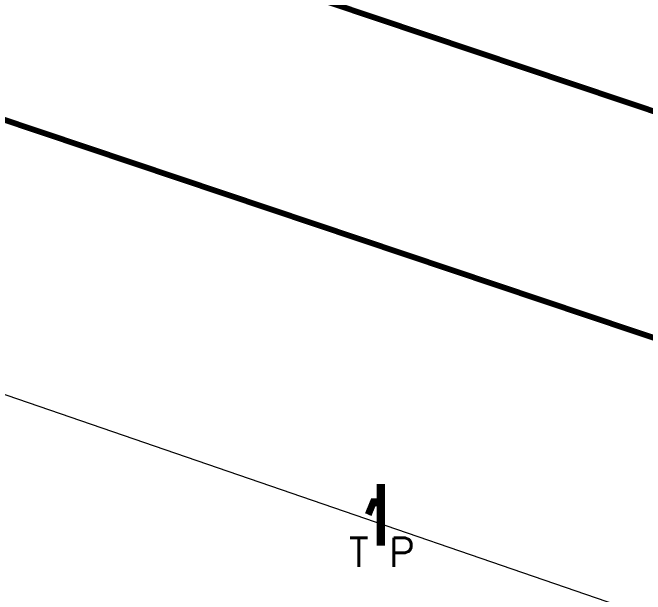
# Model space of a CAD drawing. Header units: inches. Extents: x 350994 to 353538, y 1581369 to 1583842.
# Drawn here: x 351455.81 to 351466.72, y 1583381.84 to 1583391.87 of the extents above; entities that cross this region are included whole.
import ezdxf
from ezdxf.enums import TextEntityAlignment as Align

# ---------------------------------------------------------------- set-up
doc = ezdxf.new("R2010")
doc.units = ezdxf.units.IN
doc.header["$MEASUREMENT"] = 0
doc.linetypes.add('1', pattern=[0])
for name, color, linetype in [('EP TF', 5, 'Continuous'), ("ROAD'S", 1, '1'), ('TAP', 180, 'Continuous')]:
    doc.layers.add(name, color=color, linetype=linetype)
doc.styles.add('ROMANS', font='ROMANS.shx')
doc.styles.get("Standard").update_dxf_attribs({"font": 'arial.ttf'})
doc.linetypes.add('SILT_FENCE', pattern='A,0.5,-0.2,["EP",Standard,S=0.1,R=0,X=-0.1,Y=-0.05],-0.2', length=0.9)

msp = doc.modelspace()

# ---------------------------------------------------------------- linework, layer by layer
at = {"layer": 'EP TF', "color": 252, "linetype": 'SILT_FENCE', "lineweight": 5, "ltscale": 6, "elevation": 95.763}
msp.add_lwpolyline([(351424.121, 1583396.136), (351424.121, 1583396.136), (351476.045, 1583378.281), (351504.149, 1583368.955), (351532.072, 1583359.602), (351558.759, 1583350.648), (351586.495, 1583340.838), (351586.495, 1583340.838)], dxfattribs=at)
at = {"layer": "ROAD'S", "lineweight": 5, "const_width": 0.1}
msp.add_lwpolyline([(351493.628, 1583641.759), (351482.419, 1583604.878), (351453.336, 1583502.652), (351427.872, 1583413.69), (351425.474, 1583406.168), (351428.205, 1583404.001), (351429.519, 1583403.242), (351451.062, 1583395.474), (351528.805, 1583369.389), (351608.336, 1583343.146), (351610.303, 1583342.984), (351612.716, 1583343.499), (351612.789, 1583343.767), (351619.489, 1583361.814), (351656.418, 1583471.89), (351678.861, 1583542.98), (351678.861, 1583542.98), (351631.507, 1583568.484), (351540.827, 1583618.553), (351496.133, 1583642.258, 0.356236)], format="xyb", close=True, dxfattribs=at)
msp.add_lwpolyline([(351411.935, 1583346.868), (351414.522, 1583345.681), (351483.08, 1583321.341), (351517.089, 1583309.894), (351589.218, 1583285.857), (351593.825, 1583286.369), (351610.496, 1583337.07), (351608.719, 1583338.561), (351606.603, 1583339.31), (351528, 1583365.739), (351449.988, 1583391.929), (351428.689, 1583399.389), (351425.433, 1583399.196), (351423.571, 1583399.178), (351410.233, 1583349.25)], close=True, dxfattribs=at)
at = {"layer": 'TAP', "lineweight": 5, "const_width": 0.07}
msp.add_lwpolyline([(351462.124, 1583383.458), (351462.015, 1583383.458), (351461.932, 1583383.255), (351461.978, 1583383.234), (351462.042, 1583383.39), (351462.124, 1583383.39), (351462.124, 1583382.712), (351462.194, 1583382.712), (351462.194, 1583383.707), (351462.124, 1583383.707)], close=True, dxfattribs=at)
msp.add_lwpolyline([(351462.124, 1583383.051), (351462.194, 1583383.051)], dxfattribs=at)

# ---------------------------------------------------------------- texts
at = {"layer": 'TAP', "lineweight": 9, "style": 'ROMANS'}
msp.add_text('T P', height=0.5, dxfattribs=at).set_placement((351462.177, 1583382.562), align=Align.MIDDLE_CENTER)

doc.saveas('drawing.dxf')
